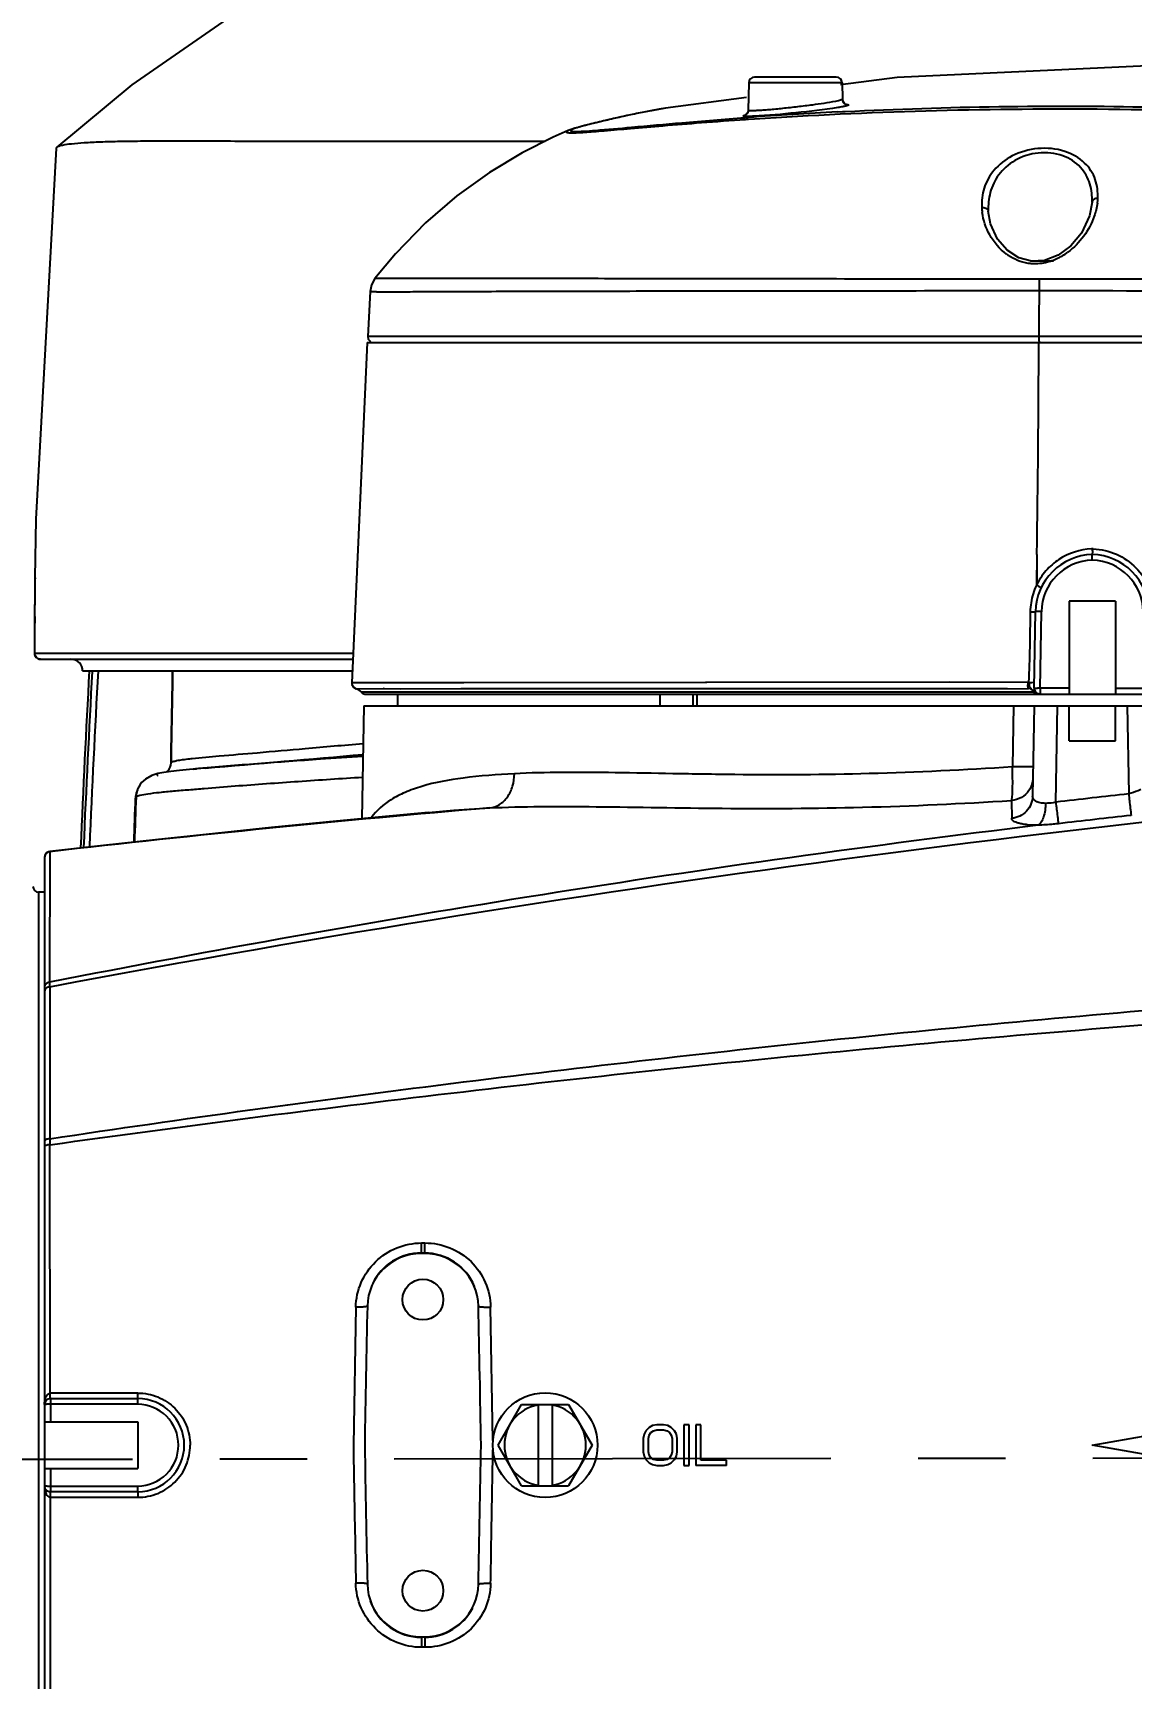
# Model space of a CAD drawing. Header units: millimetres. Extents: x 5828 to 6704, y 123 to 421.
# Drawn here: x 6575.72 to 6580.43, y 235.25 to 242.32 of the extents above; entities that cross this region are included whole.
import ezdxf

# ---------------------------------------------------------------- set-up
doc = ezdxf.new("R2010")
doc.units = ezdxf.units.MM
doc.linetypes.add('CENTER', pattern=[0.6, 0.375, -0.075, 0.075, -0.075])
for name, color, linetype in [('中心线', 7, 'Continuous'), ('外形图', 7, 'Continuous'), ('尺寸标注', 7, 'Continuous'), ('运动范围', 7, 'Continuous')]:
    doc.layers.add(name, color=color, linetype=linetype)
doc.styles.add('微软雅黑', font='msyh.ttc', dxfattribs={"height": 1.5})
doc.dimstyles.new('尺寸标注_1_20比例', dxfattribs={"dimtxt": 1.5, "dimasz": 1.25, "dimexe": 0.5, "dimexo": 0.4, "dimgap": 0.5, "dimtad": 1, "dimdec": 1, "dimlfac": 20, "dimdsep": 46, "dimtxsty": '微软雅黑', "dimcen": 0.09, "dimadec": 0, "dimazin": 0, "dimtp": 0.01, "dimtm": 0.01, "dimtfac": 1, "dimtdec": 1, "dimtofl": 0, "dimtmove": 0, "dimatfit": 3, "dimfxl": 1, "dimtolj": 1, "dimarcsym": 0})

# ---------------------------------------------------------------- blocks, each defined once
blk = doc.blocks.new('*D1116')
at = {"layer": 'Defpoints', "color": 0}
for p in [(6584.311, 246.3126), (6624.6766, 244.0809), (6580.2667, 236.2503), (6631.9232, 236.2503), (6532.269, 236.1435)]:
    blk.add_point(p, dxfattribs=at)
at = {"layer": '尺寸标注', "color": 0, "lineweight": -2}
blk.add_arc((6579.9508, 236.1946), 11.0175, 16.50404, 173.55736, dxfattribs=at)
at = {"layer": '尺寸标注', "color": 0}
for points in [[(6590.3116, 239.2767), (6590.7172, 239.3722), (6590.8009, 238.1077)], [(6568.7949, 237.4424), (6569.2109, 237.4192), (6568.9333, 236.1828)]]:
    blk.add_solid(points, dxfattribs=at)
at = {"layer": '尺寸标注', "color": 0, "insert": (6578.8726, 248.4438), "char_height": 1.5, "attachment_point": 5, "rotation": 5.0307, "style": '微软雅黑'}
blk.add_mtext('\\A1;-\\A1;170%%d', dxfattribs=at)
blk = doc.blocks.new('*D1117')
at = {"layer": 'Defpoints', "color": 0}
for p in [(6580.2667, 236.2503), (6631.9232, 236.2503), (6532.269, 236.1435), (6624.6766, 228.4196), (6574.1823, 226.4549)]:
    blk.add_point(p, dxfattribs=at)
at = {"layer": '尺寸标注', "color": 0, "lineweight": -2}
blk.add_arc((6580.5787, 236.1952), 11.6528, 186.21047, 343.85092, dxfattribs=at)
at = {"layer": '尺寸标注', "color": 0}
for points in [[(6569.2023, 234.946), (6568.7862, 234.9232), (6568.9259, 236.1828)], [(6591.9747, 232.907), (6591.5688, 233.0013), (6592.0545, 234.1718)]]:
    blk.add_solid(points, dxfattribs=at)
at = {"layer": '尺寸标注', "color": 0, "insert": (6579.6801, 225.8605), "char_height": 1.5, "attachment_point": 5, "rotation": 355.0307, "style": '微软雅黑'}
blk.add_mtext('\\A1;+\\A1;170%%d', dxfattribs=at)

msp = doc.modelspace()

# ---------------------------------------------------------------- linework, layer by layer
at = {"layer": '中心线', "linetype": 'CENTER', "ltscale": 5}
msp.add_line((6532.269, 236.1435), (6631.9232, 236.2503), dxfattribs=at)
at = {"layer": '外形图', "color": 7, "linetype": 'Continuous'}
for p, q in [((6578.7912, 242.1007), (6578.7892, 241.9832)), ((6579.1921, 242.1007), (6578.7912, 242.1007)), ((6579.1671, 242.1253), (6578.8162, 242.1253)), ((6579.429, 242.1242), (6579.1852, 242.0918)), ((6579.1921, 242.1007), (6579.1933, 242.0303)), ((6578.7819, 242.0383), (6578.4343, 241.9921)), ((6578.7748, 241.9511), (6578.7886, 241.9521)), ((6578.7765, 241.9436), (6578.7904, 241.9445)), ((6578.7904, 241.9445), (6578.8164, 241.9462)), ((6579.1719, 241.9759), (6579.1944, 241.9771)), ((6579.1944, 241.9771), (6579.2058, 241.9777)), ((6578.016, 241.8955), (6578.0158, 241.8955)), ((6575.8166, 241.82), (6575.8191, 241.8243)), ((6579.82, 241.5492), (6579.82, 241.549)), ((6580.0058, 241.3342), (6579.9513, 241.3489)), ((6580.0996, 241.3353), (6580.0019, 241.3353)), ((6580.062, 241.3377), (6580.0058, 241.3342)), ((6577.1853, 241.2604), (6577.1853, 241.2604)), ((6577.1861, 241.261), (6577.1858, 241.2611)), ((6579.9661, 241.2085), (6580.0039, 241.2085)), ((6580.0039, 241.2085), (6580.0381, 241.2085)), ((6580.0381, 241.2085), (6580.079, 241.2085)), ((6580.079, 241.2085), (6580.1165, 241.2084)), ((6577.1649, 241.2052), (6577.1545, 241.0119)), ((6577.361, 241.0118), (6577.1537, 241.0119)), ((6583.8096, 241.012), (6577.1545, 241.0119)), ((6578.4101, 241.0118), (6577.9749, 241.0119)), ((6577.1523, 240.9853), (6577.0862, 239.5236)), ((6577.1523, 240.9853), (6583.8229, 240.9853)), ((6580.0291, 240.0752), (6580.027, 239.9432)), ((6580.0283, 240.0752), (6580.0278, 239.9432)), ((6575.7271, 239.9753), (6575.7253, 239.9753)), ((6580.1667, 239.8753), (6580.1667, 239.4753)), ((6580.3667, 239.8753), (6580.1667, 239.8753)), ((6580.3667, 239.8753), (6580.3667, 239.4753)), ((6580.0171, 239.5007), (6580.0229, 239.8296)), ((6580.0421, 239.5007), (6580.0479, 239.8296)), ((6575.7247, 239.6509), (6577.092, 239.651)), ((6575.7498, 239.6253), (6577.0908, 239.6253)), ((6575.9303, 239.5753), (6577.0886, 239.5753)), ((6577.0862, 239.5236), (6577.0862, 239.5236)), ((6577.5672, 239.5246), (6577.0938, 239.5239)), ((6579.9932, 239.5263), (6577.2185, 239.5242)), ((6579.6543, 239.5262), (6577.5672, 239.5246)), ((6577.1045, 239.4986), (6577.554, 239.4992)), ((6580.0163, 239.4836), (6577.1289, 239.4836)), ((6577.1477, 239.4753), (6580.4912, 239.4753)), ((6577.2249, 239.5003), (6577.2224, 239.5003)), ((6577.2837, 239.4253), (6577.2837, 239.4753)), ((6577.2973, 239.4989), (6579.9922, 239.5002)), ((6577.554, 239.4992), (6578.8495, 239.4999)), ((6578.4102, 239.4253), (6578.4102, 239.4753)), ((6578.5514, 239.4753), (6578.5517, 239.4253)), ((6578.5702, 239.4253), (6578.5697, 239.4753)), ((6578.8495, 239.4999), (6579.9023, 239.5002)), ((6580.0421, 239.4753), (6580.0305, 239.4781)), ((6580.0421, 239.5007), (6580.0421, 239.4753)), ((6580.1667, 239.5007), (6580.0421, 239.5007)), ((6580.3667, 239.5007), (6580.4912, 239.5007)), ((6577.1382, 239.4253), (6577.1297, 238.9399)), ((6577.1382, 239.4253), (6583.3952, 239.4253)), ((6579.928, 239.4253), (6579.9235, 239.1632)), ((6580.0171, 239.4253), (6580.0103, 239.0373)), ((6580.1099, 239.0115), (6580.1171, 239.4253)), ((6580.1667, 239.2753), (6580.1667, 239.4253)), ((6580.3667, 239.2753), (6580.3667, 239.4253)), ((6580.4163, 239.4253), (6580.4229, 239.0473)), ((6580.1667, 239.2753), (6580.3667, 239.2753)), ((6576.9731, 239.1974), (6576.8064, 239.1857)), ((6577.1344, 239.2081), (6576.9731, 239.1974)), ((6576.2785, 239.1392), (6576.2528, 239.134)), ((6576.4065, 239.1539), (6576.4188, 239.155)), ((6576.4152, 239.1547), (6576.4065, 239.1539)), ((6579.9199, 239.0188), (6579.9207, 238.9421)), ((6577.4154, 238.9666), (6577.524, 238.9765)), ((6577.524, 238.9765), (6577.6785, 238.9869)), ((6575.7667, 238.7752), (6575.7667, 233.7253)), ((6575.7889, 238.7988), (6575.7877, 238.2382)), ((6575.7889, 238.8001), (6575.7889, 238.7988)), ((6575.7412, 238.6248), (6575.7412, 233.8757)), ((6575.7667, 238.6244), (6575.7412, 238.6248)), ((6575.7877, 238.2382), (6575.7883, 238.2178)), ((6575.7887, 238.2178), (6575.7892, 237.5661)), ((6575.791, 236.474), (6575.7898, 237.5401)), ((6577.3863, 237.1185), (6577.4006, 237.1185)), ((6577.3988, 237.0753), (6577.3846, 237.0753)), ((6577.3988, 237.0734), (6577.3846, 237.0734)), ((6577.1036, 236.8427), (6577.0929, 236.2503)), ((6577.6925, 236.2697), (6577.6827, 236.8433)), ((6576.1673, 236.4741), (6575.791, 236.474)), ((6575.7917, 236.4503), (6575.7917, 236.3503)), ((6575.7917, 236.4503), (6576.1667, 236.4503)), ((6576.1667, 236.4257), (6575.7917, 236.4257)), ((6576.1667, 236.4257), (6576.1667, 236.4503)), ((6577.7146, 236.2503), (6577.8156, 236.4253)), ((6577.8156, 236.4253), (6578.0177, 236.4253)), ((6577.8867, 236.4253), (6577.8867, 236.0753)), ((6577.9467, 236.4253), (6577.9467, 236.0753)), ((6578.0177, 236.4253), (6578.1187, 236.2503)), ((6575.7667, 236.3503), (6576.1667, 236.3503)), ((6576.1667, 236.3503), (6576.1667, 236.1503)), ((6578.3781, 236.334), (6578.3636, 236.3266)), ((6578.3964, 236.3378), (6578.3781, 236.334)), ((6578.4255, 236.3378), (6578.3964, 236.3378)), ((6578.4438, 236.334), (6578.4255, 236.3378)), ((6578.4583, 236.3266), (6578.4438, 236.334)), ((6578.513, 236.3378), (6578.513, 236.1628)), ((6578.5349, 236.3378), (6578.513, 236.3378)), ((6578.5349, 236.1628), (6578.5349, 236.3378)), ((6578.5641, 236.3378), (6578.5641, 236.1628)), ((6578.5859, 236.3378), (6578.5641, 236.3378)), ((6578.5859, 236.1851), (6578.5859, 236.3378)), ((6578.3417, 236.2968), (6578.338, 236.2782)), ((6578.338, 236.2782), (6578.338, 236.2223)), ((6578.349, 236.3117), (6578.3417, 236.2968)), ((6578.3636, 236.3266), (6578.349, 236.3117)), ((6578.3599, 236.2782), (6578.3636, 236.2931)), ((6578.3599, 236.2223), (6578.3599, 236.2782)), ((6578.3636, 236.2931), (6578.3708, 236.3043)), ((6578.3708, 236.3043), (6578.3818, 236.3117)), ((6578.3818, 236.3117), (6578.3964, 236.3154)), ((6578.3964, 236.3154), (6578.4255, 236.3154)), ((6578.4255, 236.3154), (6578.4401, 236.3117)), ((6578.4401, 236.3117), (6578.4511, 236.3043)), ((6578.4511, 236.3043), (6578.4583, 236.2931)), ((6578.4729, 236.3117), (6578.4583, 236.3266)), ((6578.4583, 236.2931), (6578.462, 236.2782)), ((6578.462, 236.2782), (6578.462, 236.2223)), ((6578.4802, 236.2968), (6578.4729, 236.3117)), ((6578.4839, 236.2782), (6578.4802, 236.2968)), ((6578.4839, 236.2223), (6578.4839, 236.2782)), ((6577.8156, 236.0753), (6577.7146, 236.2503)), ((6578.1187, 236.2503), (6578.0177, 236.0753)), ((6578.338, 236.2223), (6578.3417, 236.2037)), ((6578.3417, 236.2037), (6578.349, 236.1888)), ((6578.3636, 236.2074), (6578.3599, 236.2223)), ((6578.3708, 236.1963), (6578.3636, 236.2074)), ((6578.3818, 236.1888), (6578.3708, 236.1963)), ((6578.4511, 236.1963), (6578.4401, 236.1888)), ((6578.4583, 236.2074), (6578.4511, 236.1963)), ((6578.462, 236.2223), (6578.4583, 236.2074)), ((6578.4729, 236.1888), (6578.4802, 236.2037)), ((6578.4802, 236.2037), (6578.4839, 236.2223)), ((6575.7667, 236.1503), (6576.1667, 236.1503)), ((6575.7917, 236.1503), (6575.7917, 236.0503)), ((6578.349, 236.1888), (6578.3636, 236.1739)), ((6578.3636, 236.1739), (6578.3781, 236.1665)), ((6578.3781, 236.1665), (6578.3964, 236.1628)), ((6578.3964, 236.1851), (6578.3818, 236.1888)), ((6578.4255, 236.1851), (6578.3964, 236.1851)), ((6578.3964, 236.1628), (6578.4255, 236.1628)), ((6578.4401, 236.1888), (6578.4255, 236.1851)), ((6578.4255, 236.1628), (6578.4438, 236.1665)), ((6578.4438, 236.1665), (6578.4583, 236.1739)), ((6578.4583, 236.1739), (6578.4729, 236.1888)), ((6578.513, 236.1628), (6578.5349, 236.1628)), ((6578.6953, 236.1628), (6578.5641, 236.1628)), ((6578.6953, 236.1851), (6578.5859, 236.1851)), ((6578.6953, 236.1628), (6578.6953, 236.1851)), ((6575.7917, 236.0748), (6576.1667, 236.0748)), ((6576.1667, 236.0503), (6575.7917, 236.0503)), ((6576.1667, 236.0503), (6576.1667, 236.0748)), ((6577.8156, 236.0753), (6578.0177, 236.0753)), ((6575.791, 236.0265), (6576.1673, 236.0264)), ((6577.3846, 235.4271), (6577.3988, 235.4271)), ((6577.3988, 235.4253), (6577.3846, 235.4253)), ((6577.4006, 235.3821), (6577.3863, 235.3821))]:
    msp.add_line(p, q, dxfattribs=at)
for points in [[(6576.9713, 242.63), (6576.5505, 242.3758), (6576.1409, 242.0915), (6575.8191, 241.8243)], [(6581.8021, 242.1237), (6580.6265, 242.1788), (6579.429, 242.1242)], [(6578.4343, 241.9922), (6578.4066, 241.9872), (6578.3766, 241.9817), (6578.3472, 241.9761), (6578.3182, 241.9703), (6578.29, 241.9645), (6578.2627, 241.9587), (6578.2364, 241.953), (6578.211, 241.9472), (6578.186, 241.9414), (6578.1356, 241.9294)], [(6579.2061, 242.0085), (6579.2092, 242.0081), (6579.2087, 242.0083), (6579.2025, 242.0117), (6579.1947, 242.0228), (6579.1933, 242.0302)], [(6578.1356, 241.9294), (6578.1102, 241.9232), (6578.0857, 241.9169), (6578.0634, 241.911), (6578.0442, 241.9054), (6578.0278, 241.9001), (6578.0159, 241.8955)], [(6578.7892, 241.9832), (6578.7871, 241.9738), (6578.7806, 241.9651), (6578.7773, 241.963)], [(6578.0158, 241.8955), (6577.9507, 241.8669), (6577.8183, 241.8004), (6577.6778, 241.7158), (6577.5377, 241.615), (6577.4026, 241.4989), (6577.2733, 241.3662), (6577.1856, 241.2605)], [(6575.8166, 241.82), (6575.7295, 240.2268), (6575.7253, 239.9753)], [(6580.2654, 241.5879), (6580.2546, 241.5292), (6580.2196, 241.4555), (6580.1738, 241.4002)], [(6579.9513, 241.3489), (6579.901, 241.3816), (6579.8596, 241.4295), (6579.8291, 241.4957), (6579.82, 241.5492)], [(6580.1738, 241.4002), (6580.1203, 241.3603), (6580.062, 241.3377)], [(6577.1858, 241.2611), (6577.1704, 241.2326), (6577.165, 241.2053)], [(6577.1546, 241.0118), (6577.1569, 240.9998), (6577.1661, 240.9892)], [(6577.0859, 239.5236), (6577.0865, 239.5175), (6577.0934, 239.5049), (6577.1045, 239.4986)], [(6576.8064, 239.1857), (6576.7328, 239.1804), (6576.6648, 239.1751), (6576.4385, 239.1567)], [(6576.2528, 239.134), (6576.2276, 239.1261), (6576.2, 239.111)], [(6576.3458, 239.1481), (6576.3089, 239.1438), (6576.2785, 239.1392)], [(6576.2956, 239.1459), (6576.2902, 239.1413), (6576.2894, 239.1408)], [(6576.4385, 239.1567), (6576.3895, 239.1524), (6576.3458, 239.1481)], [(6577.4154, 238.9666), (6577.2008, 238.9467), (6576.9756, 238.9252), (6576.7419, 238.9021), (6576.5014, 238.8776), (6576.256, 238.8517), (6576.0071, 238.8245), (6575.7889, 238.8)], [(6575.7889, 238.8001), (6575.7837, 238.7989), (6575.7748, 238.7937), (6575.7688, 238.7853), (6575.7667, 238.7752)]]:
    msp.add_lwpolyline(points, dxfattribs=at)
for centre, radius in [((6577.3917, 236.8753), 0.0875), ((6577.9167, 236.2503), 0.225), ((6577.3917, 235.6253), 0.0875)]:
    msp.add_circle(centre, radius, dxfattribs=at)
for centre, radius, start, end in [((6578.8162, 242.1003), 0.025, 90, 179), ((6579.1671, 242.1003), 0.025, 1, 90), ((6579.2184, 242.0308), 0.0251, 205.56686, 224.05171), ((6578.7642, 241.9837), 0.0251, 302.28187, 333.91505), ((6580.1376, 223.3511), 18.6499, 92.96826, 94.14795), ((6580.0514, 241.579), 0.2598, 183.06519, 187.75636), ((6580.0359, 241.6184), 0.2551, 352.15221, 356.84631), ((6580.0364, 241.5516), 0.2322, 233.62887, 235.70977), ((6579.9912, 241.6018), 0.2852, 301.14757, 306.8107), ((6505.0564, 241.17), 74.9806, 359.163424, 359.858831), ((6580.2733, 239.8254), 0.2736, 91.3763, 92.1766), ((6580.2607, 239.831), 0.268, 87.89212, 88.71032), ((6580.2728, 239.8253), 0.25, 91.40926, 179), ((6580.2728, 239.8257), 0.225, 91.57148, 178.99703), ((6580.2605, 239.8253), 0.25, 1, 88.59123), ((6580.2605, 239.8257), 0.225, 1.00391, 88.43128), ((6580.2784, 239.8236), 0.2785, 154.54515, 170.78982), ((6580.279, 239.8239), 0.2789, 170.87643, 178.98385), ((6575.8802, 239.575), 0.0503, 74.48238, 89.95525), ((6635.8902, 236.2503), 60.0235, 176.825915, 177.551077), ((6635.8902, 236.2503), 60.0109, 176.825837, 177.549174), ((6635.8902, 236.2503), 59.9859, 176.822345, 177.543947), ((6577.0917, 239.4503), 0.05, 41.81031, 75.19039), ((6577.1476, 239.5003), 0.025, 221.81031, 270), ((6579.9917, 239.4753), 0.025, 30.09053, 88.17951), ((6580.035, 239.5003), 0.025, 209.91114, 270.00226), ((6580.0421, 239.5003), 0.025, 179, 242.35824), ((6580.0195, 238.2186), 1.2823, 88.98724, 89.49837), ((6576.5741, 237.5678), 1.6395, 96.08505, 96.4663), ((6577.5777, 225.8753), 13.3302, 94.82683, 94.98769), ((6562.2074, 409.2527), 170.6902, 274.78843, 275.016989), ((6587.7227, 174.8677), 64.4644, 94.343162, 100.668847), ((6576.2595, 239.0305), 0.1001, 126.42919, 177.94411), ((6576.2561, 239.0255), 0.0988, 174.90005, 177.9657), ((6576.2584, 239.0253), 0.101, 157.30313, 174.8644), ((6587.017, 179.9384), 59.4755, 96.365521, 96.66899), ((6583.5644, 170.2577), 68.9808, 94.894769, 96.472151), ((6587.1515, 178.8532), 60.4759, 96.378099, 96.676075), ((6587.0915, 180.7407), 58.598, 96.917156, 101.122357), ((6575.7917, 238.774), 0.025, 96.42506, 180.00128), ((6575.7417, 238.6498), 0.025, 180, 269), ((6577.3845, 236.842), 0.2314, 89.98319, 178.75559), ((6577.3846, 236.8428), 0.2325, 90, 153.8103), ((6577.3988, 236.8428), 0.2325, 22.6148, 90), ((6577.3988, 236.842), 0.2314, 1.23875, 90.01895), ((6737.8604, 233.4484), 160.7432, 178.788494, 179.001248), ((6416.9287, 233.4485), 160.7374, 0.998749, 1.211504), ((6575.7917, 236.4253), 0.025, 90, 180), ((6576.1667, 236.2503), 0.2, 270, 90), ((6576.1667, 236.2507), 0.175, 359.85997, 89.99435), ((6577.9167, 236.2503), 0.175, 99.87089, 260.12911), ((6577.9167, 236.2503), 0.175, 279.87089, 80.12911), ((6576.1667, 236.2498), 0.175, 270.00645, 0.13985), ((6737.7655, 239.0503), 160.6482, 180.99869, 181.211564), ((6417.0178, 239.0503), 160.6482, 358.788436, 359.00131), ((6575.7917, 236.0753), 0.025, 180, 270.00027), ((6577.3845, 235.6585), 0.2314, 181.2393, 270.01988), ((6577.3988, 235.6585), 0.2314, 269.97988, 358.76039), ((6577.3846, 235.6578), 0.2325, 199.59003, 270), ((6577.3988, 235.6578), 0.2325, 270, 332.90339)]:
    msp.add_arc(centre, radius, start, end, dxfattribs=at)
for points, knots in [([(6578.4343, 241.9922), (6578.4138, 241.9886), (6578.3719, 241.981), (6578.3081, 241.9684), (6578.2427, 241.9545), (6578.175, 241.9389), (6578.1092, 241.9228), (6578.0613, 241.9108), (6578.035, 241.9015), (6578.0287, 241.8982), (6578.0261, 241.8958), (6578.0282, 241.8934), (6578.032, 241.8929), (6578.038, 241.8921), (6578.0428, 241.8921), (6578.0457, 241.892)], [0, 0, 0, 0, 0.141703, 0.290884, 0.442772, 0.597653, 0.76473, 0.90257, 0.939153, 0.94923, 0.954546, 0.958706, 0.96706, 0.980741, 1, 1, 1, 1]), ([(6579.1632, 242.0208), (6579.1306, 242.0143), (6579.0764, 242.0069), (6579.0007, 241.9974), (6578.9383, 241.9905), (6578.8886, 241.9857), (6578.8532, 241.9829), (6578.8315, 241.9815), (6578.8144, 241.9807), (6578.8008, 241.9807), (6578.7942, 241.9811), (6578.7892, 241.9821), (6578.7892, 241.9831)], [0, 0, 0, 0, 0.264662, 0.434604, 0.607099, 0.764392, 0.832114, 0.890093, 0.936793, 0.971004, 0.991958, 1, 1, 1, 1]), ([(6579.1733, 241.9942), (6579.1139, 241.9846), (6578.994, 241.9719), (6578.8741, 241.96), (6578.814, 241.9572)], [0, 0, 0, 0, 0.500073, 1, 1, 1, 1]), ([(6578.8164, 241.9462), (6579.306, 241.9787), (6580.0577, 241.9991), (6581.0358, 241.9739), (6581.5229, 241.9469), (6581.7498, 241.9328)], [0, 0, 0, 0, 0.50149, 0.767651, 1, 1, 1, 1]), ([(6579.1933, 242.0303), (6579.1934, 242.0294), (6579.19, 242.0276), (6579.1848, 242.0258), (6579.175, 242.0232), (6579.1675, 242.0217), (6579.1632, 242.0208)], [0, 0, 0, 0, 0.083879, 0.276911, 0.583752, 1, 1, 1, 1]), ([(6579.2012, 241.9992), (6579.1993, 241.9988), (6579.19, 241.9969), (6579.1807, 241.9953), (6579.1733, 241.9942)], [0, 0, 0, 0, 0.212274, 1, 1, 1, 1]), ([(6579.2204, 242.0058), (6579.2204, 242.0052), (6579.2185, 242.0039), (6579.2125, 242.0017), (6579.2061, 242.0002), (6579.2012, 241.9992)], [0, 0, 0, 0, 0.088806, 0.281026, 1, 1, 1, 1]), ([(6579.2058, 241.9777), (6579.6446, 241.9995), (6580.303, 242.0082), (6581.1511, 241.9784), (6581.5596, 241.9539), (6581.7499, 241.9415)], [0, 0, 0, 0, 0.517806, 0.775206, 1, 1, 1, 1]), ([(6579.2091, 242.0086), (6579.2119, 242.0084), (6579.215, 242.008), (6579.2204, 242.0069), (6579.2204, 242.0058)], [0, 0, 0, 0, 0.720466, 1, 1, 1, 1]), ([(6578.0158, 241.8955), (6578.0142, 241.8948), (6578.0116, 241.8935), (6578.0087, 241.892), (6578.007, 241.8898), (6578.009, 241.8879), (6578.0121, 241.8873), (6578.017, 241.8866), (6578.0238, 241.8863), (6578.0367, 241.8861), (6578.0577, 241.8869), (6578.0886, 241.8887), (6578.1269, 241.8915), (6578.1926, 241.8969), (6578.292, 241.9055), (6578.4312, 241.9174), (6578.5957, 241.9307), (6578.7136, 241.9393), (6578.7765, 241.9436)], [0, 0, 0, 0, 0.00658, 0.010859, 0.01318, 0.015314, 0.019305, 0.025602, 0.03431, 0.045471, 0.07518, 0.11474, 0.163999, 0.222664, 0.367195, 0.5466, 0.758505, 1, 1, 1, 1]), ([(6578.0457, 241.892), (6578.0573, 241.8919), (6578.0864, 241.8932), (6578.1669, 241.8991), (6578.3078, 241.9122), (6578.5217, 241.9314), (6578.6843, 241.9445), (6578.7748, 241.9511)], [0, 0, 0, 0, 0.047606, 0.119253, 0.331067, 0.627864, 1, 1, 1, 1]), ([(6578.7672, 241.9588), (6578.7673, 241.96), (6578.7724, 241.9617), (6578.7756, 241.9629), (6578.7784, 241.9637)], [0, 0, 0, 0, 0.288332, 1, 1, 1, 1]), ([(6578.814, 241.9572), (6578.8073, 241.9569), (6578.796, 241.9564), (6578.7805, 241.9563), (6578.7731, 241.9569), (6578.7672, 241.9577), (6578.7672, 241.9588)], [0, 0, 0, 0, 0.425836, 0.737902, 0.928641, 1, 1, 1, 1]), ([(6575.8226, 241.8267), (6575.8293, 241.8304), (6575.8496, 241.8351), (6575.8876, 241.8404), (6575.9417, 241.8446), (6576.0113, 241.848), (6576.0963, 241.8501), (6576.2392, 241.8517), (6576.4534, 241.8513), (6576.751, 241.8504), (6577.0995, 241.8503), (6577.4936, 241.8504), (6577.7709, 241.8505), (6577.9162, 241.8505)], [0, 0, 0, 0, 0.01097, 0.029313, 0.055191, 0.088522, 0.129139, 0.176885, 0.293099, 0.43576, 0.602977, 0.791983, 1, 1, 1, 1]), ([(6580.2906, 241.6042), (6580.2906, 241.6315), (6580.286, 241.6883), (6580.2353, 241.7654), (6580.1449, 241.8154), (6580.0327, 241.8254), (6579.9242, 241.7951), (6579.8423, 241.7324), (6579.7968, 241.6513), (6579.7914, 241.5931), (6579.792, 241.5651)], [0, 0, 0, 0, 0.106763, 0.217007, 0.345851, 0.497182, 0.646863, 0.776394, 0.890517, 1, 1, 1, 1]), ([(6580.2654, 241.5877), (6580.2668, 241.6142), (6580.2615, 241.6686), (6580.2194, 241.7444), (6580.1535, 241.7864), (6580.0883, 241.8011), (6580.0168, 241.8014), (6579.9339, 241.7748), (6579.8616, 241.711), (6579.8239, 241.6318), (6579.8186, 241.576), (6579.82, 241.549)], [0, 0, 0, 0, 0.110126, 0.221777, 0.348563, 0.421229, 0.497473, 0.643825, 0.771685, 0.887262, 1, 1, 1, 1]), ([(6579.792, 241.5651), (6579.7976, 241.5658), (6579.8094, 241.565), (6579.8196, 241.555), (6579.82, 241.5492)], [0, 0, 0, 0, 0.490622, 1, 1, 1, 1]), ([(6580.2886, 241.5835), (6580.286, 241.5647), (6580.2659, 241.4841), (6580.2132, 241.4118), (6580.1621, 241.3735)], [0, 0, 0, 0, 0.229438, 1, 1, 1, 1]), ([(6580.2906, 241.6043), (6580.285, 241.6045), (6580.2738, 241.6028), (6580.2657, 241.5929), (6580.2654, 241.5877)], [0, 0, 0, 0, 0.523255, 1, 1, 1, 1]), ([(6579.8987, 241.3647), (6579.8689, 241.3866), (6579.8215, 241.4422), (6579.7985, 241.5107), (6579.794, 241.544)], [0, 0, 0, 0, 0.524507, 1, 1, 1, 1]), ([(6580.1387, 241.3578), (6580.1338, 241.3548), (6580.1133, 241.3433), (6580.0912, 241.3345), (6580.074, 241.3301)], [0, 0, 0, 0, 0.245225, 1, 1, 1, 1]), ([(6580.008, 241.3236), (6580.0025, 241.324), (6579.9811, 241.3264), (6579.9602, 241.3322), (6579.9453, 241.3383)], [0, 0, 0, 0, 0.255454, 1, 1, 1, 1]), ([(6577.1648, 241.2052), (6577.165, 241.2054), (6577.1663, 241.205), (6577.1687, 241.2052), (6577.1729, 241.2048), (6577.1816, 241.2044), (6577.1966, 241.2037), (6577.2195, 241.2034), (6577.2488, 241.2034), (6577.2845, 241.2036), (6577.3265, 241.2038), (6577.3948, 241.2043), (6577.4954, 241.2048), (6577.6335, 241.2052), (6577.794, 241.2055), (6577.9755, 241.2059), (6578.1764, 241.2065), (6578.4781, 241.2072), (6578.8898, 241.2076), (6579.4152, 241.2081), (6579.7793, 241.2084), (6579.9661, 241.2085)], [0, 0, 0, 0, 0.000337, 0.001246, 0.002725, 0.004777, 0.010614, 0.018782, 0.02926, 0.042012, 0.057002, 0.074213, 0.115208, 0.164664, 0.222124, 0.287083, 0.358995, 0.437264, 0.610177, 0.799882, 1, 1, 1, 1]), ([(6580.0394, 241.258), (6579.8502, 241.2579), (6579.4811, 241.2579), (6578.9477, 241.2586), (6578.4605, 241.2593), (6578.0912, 241.2598), (6577.8314, 241.2603), (6577.6674, 241.2605), (6577.5259, 241.2605), (6577.4082, 241.2602), (6577.3256, 241.2599), (6577.2723, 241.26), (6577.2423, 241.2603), (6577.219, 241.2604), (6577.2019, 241.2609), (6577.1916, 241.2602), (6577.1866, 241.2609), (6577.1853, 241.2604)], [0, 0, 0, 0, 0.198874, 0.387959, 0.560637, 0.710987, 0.776128, 0.833729, 0.883409, 0.924819, 0.957444, 0.970289, 0.980778, 0.988958, 0.994885, 0.998599, 1, 1, 1, 1]), ([(6580.0394, 241.258), (6580.0392, 241.2542), (6580.0385, 241.2377), (6580.0382, 241.2212), (6580.0381, 241.2085)], [0, 0, 0, 0, 0.230533, 1, 1, 1, 1]), ([(6583.435, 241.26), (6583.4129, 241.2603), (6583.3789, 241.262), (6583.325, 241.2612), (6583.2134, 241.2606), (6582.9817, 241.2611), (6582.5932, 241.2602), (6582.073, 241.2594), (6581.2069, 241.2586), (6580.5175, 241.2574), (6580.0394, 241.258)], [0, 0, 0, 0, 0.019519, 0.030072, 0.047612, 0.118115, 0.234771, 0.390866, 0.577641, 1, 1, 1, 1]), ([(6580.1165, 241.2084), (6580.434, 241.2082), (6580.9025, 241.2074), (6581.5121, 241.2073), (6581.9318, 241.2062), (6582.3116, 241.2049), (6582.6424, 241.2043), (6582.9162, 241.2039), (6583.0788, 241.2023), (6583.1494, 241.2022)], [0, 0, 0, 0, 0.314065, 0.463447, 0.602927, 0.729197, 0.839158, 0.930133, 1, 1, 1, 1]), ([(6580.037, 241.0119), (6580.037, 241.0086), (6580.0371, 241.0025), (6580.0372, 240.9937), (6580.0382, 240.9893), (6580.0381, 240.9853), (6580.0388, 240.9853)], [0, 0, 0, 0, 0.374434, 0.698595, 0.917891, 1, 1, 1, 1]), ([(6580.2629, 240.0988), (6580.2141, 240.0969), (6580.1396, 240.0728), (6580.065, 240.0075), (6580.0378, 239.9654), (6580.027, 239.9432)], [0, 0, 0, 0, 0.497642, 0.748803, 1, 1, 1, 1]), ([(6580.2668, 240.0989), (6580.2668, 240.0958), (6580.2668, 240.0903), (6580.2669, 240.0836), (6580.2667, 240.0794), (6580.2669, 240.0771), (6580.2665, 240.0761), (6580.2668, 240.0752), (6580.2667, 240.0752)], [0, 0, 0, 0, 0.386016, 0.710141, 0.83331, 0.924497, 0.980755, 1, 1, 1, 1]), ([(6580.2706, 240.0988), (6580.3046, 240.0975), (6580.3728, 240.0819), (6580.4586, 240.0225), (6580.517, 239.9359), (6580.5322, 239.8677), (6580.5334, 239.8337)], [0, 0, 0, 0, 0.249954, 0.499914, 0.7499, 1, 1, 1, 1]), ([(6580.2667, 240.0506), (6580.2667, 240.0538), (6580.2667, 240.0595), (6580.2666, 240.0664), (6580.2667, 240.0707), (6580.2665, 240.0732), (6580.2669, 240.0742), (6580.2665, 240.0752), (6580.2667, 240.0752)], [0, 0, 0, 0, 0.383501, 0.70822, 0.832093, 0.923924, 0.980615, 1, 1, 1, 1]), ([(6575.7257, 239.9753), (6575.7254, 239.9482), (6575.7238, 239.8805), (6575.7247, 239.7722), (6575.7235, 239.6909), (6575.7234, 239.6503)], [0, 0, 0, 0, 0.250004, 0.624999, 1, 1, 1, 1]), ([(6575.7248, 239.6503), (6575.7249, 239.6774), (6575.7259, 239.7451), (6575.725, 239.8534), (6575.7267, 239.9347), (6575.7271, 239.9753)], [0, 0, 0, 0, 0.250001, 0.625002, 1, 1, 1, 1]), ([(6580.027, 239.9433), (6580.0297, 239.9421), (6580.0346, 239.9397), (6580.0402, 239.9372), (6580.044, 239.9352), (6580.0457, 239.9348), (6580.0473, 239.9332), (6580.0476, 239.9337)], [0, 0, 0, 0, 0.389011, 0.712616, 0.834984, 0.925366, 1, 1, 1, 1]), ([(6580, 239.8289), (6580.003, 239.8288), (6580.0082, 239.8289), (6580.0159, 239.8287), (6580.0194, 239.8295), (6580.0229, 239.829), (6580.0229, 239.8296)], [0, 0, 0, 0, 0.387424, 0.710249, 0.923309, 1, 1, 1, 1]), ([(6580.0479, 239.8296), (6580.0447, 239.8297), (6580.0388, 239.8298), (6580.0318, 239.8299), (6580.0274, 239.8298), (6580.0249, 239.8299), (6580.0239, 239.8296), (6580.0229, 239.8298), (6580.0229, 239.8296)], [0, 0, 0, 0, 0.381877, 0.706627, 0.830957, 0.923205, 0.980239, 1, 1, 1, 1]), ([(6575.7234, 239.6503), (6575.7233, 239.6439), (6575.7287, 239.6306), (6575.742, 239.6253), (6575.7484, 239.6253)], [0, 0, 0, 0, 0.500052, 1, 1, 1, 1]), ([(6575.7498, 239.6253), (6575.7434, 239.6251), (6575.7302, 239.6307), (6575.7247, 239.6439), (6575.7248, 239.6503)], [0, 0, 0, 0, 0.500121, 1, 1, 1, 1]), ([(6577.0938, 239.5239), (6577.0927, 239.5238), (6577.0915, 239.5237), (6577.0856, 239.5239), (6577.0868, 239.5236)], [0, 0, 0, 0, 0.473418, 1, 1, 1, 1]), ([(6579.9925, 239.5003), (6579.991, 239.5005), (6579.9902, 239.5071), (6579.9898, 239.511), (6579.99, 239.5144)], [0, 0, 0, 0, 0.303026, 1, 1, 1, 1]), ([(6579.9932, 239.5261), (6579.9953, 239.526), (6580.0023, 239.526), (6580.0093, 239.526), (6580.0142, 239.5262)], [0, 0, 0, 0, 0.298663, 1, 1, 1, 1]), ([(6579.9932, 239.5262), (6579.9958, 239.5204), (6579.9937, 239.5064), (6580.0047, 239.4985), (6580.0086, 239.4942)], [0, 0, 0, 0, 0.524064, 1, 1, 1, 1]), ([(6580.0141, 239.4905), (6580.0139, 239.4899), (6580.0136, 239.489), (6580.0133, 239.4881), (6580.0133, 239.4878)], [0, 0, 0, 0, 0.619928, 1, 1, 1, 1]), ([(6580.0171, 239.5007), (6580.0171, 239.501), (6580.0191, 239.5005), (6580.0211, 239.5011), (6580.0256, 239.5008), (6580.0288, 239.5009), (6580.0307, 239.5009)], [0, 0, 0, 0, 0.069638, 0.270088, 0.587985, 1, 1, 1, 1]), ([(6577.1342, 239.2623), (6577.0516, 239.2551), (6576.9002, 239.2418), (6576.6946, 239.2239), (6576.5325, 239.2099), (6576.4392, 239.2022), (6576.4003, 239.198)], [0, 0, 0, 0, 0.337521, 0.618895, 0.840598, 1, 1, 1, 1]), ([(6576.3894, 239.1968), (6576.3789, 239.1956), (6576.3604, 239.1933), (6576.3363, 239.1895), (6576.3204, 239.1855), (6576.312, 239.1824), (6576.3099, 239.1801)], [0, 0, 0, 0, 0.39032, 0.686174, 0.888169, 1, 1, 1, 1]), ([(6577.1341, 239.208), (6577.0728, 239.204), (6576.8329, 239.1882), (6576.5931, 239.1704), (6576.4147, 239.1547)], [0, 0, 0, 0, 0.255264, 1, 1, 1, 1]), ([(6579.9235, 239.1632), (6579.7187, 239.1495), (6579.3216, 239.1299), (6578.8351, 239.1276), (6578.4712, 239.1337), (6578.2238, 239.1386), (6577.9969, 239.1404), (6577.8527, 239.1372), (6577.7845, 239.1337)], [0, 0, 0, 0, 0.287729, 0.557322, 0.68188, 0.797923, 0.90432, 1, 1, 1, 1]), ([(6579.9199, 239.0188), (6579.9207, 239.021), (6579.9218, 239.027), (6579.9236, 239.0437), (6579.9247, 239.073), (6579.9248, 239.1152), (6579.9241, 239.1466), (6579.9235, 239.1632)], [0, 0, 0, 0, 0.048349, 0.124291, 0.350678, 0.654126, 1, 1, 1, 1]), ([(6580.0125, 239.1632), (6580.0125, 239.1631), (6580.0117, 239.1631), (6580.0107, 239.1629), (6580.0085, 239.1629), (6580.0057, 239.1628), (6580.002, 239.1627), (6579.9957, 239.1627), (6579.9862, 239.1626), (6579.973, 239.1627), (6579.9578, 239.1628), (6579.941, 239.163), (6579.9294, 239.1631), (6579.9235, 239.1632)], [0, 0, 0, 0, 0.004966, 0.019062, 0.042271, 0.074461, 0.11543, 0.164773, 0.286797, 0.436653, 0.609498, 0.799754, 1, 1, 1, 1]), ([(6577.1325, 239.1178), (6577.0405, 239.112), (6576.903, 239.1028), (6576.7205, 239.0901), (6576.5857, 239.08), (6576.4745, 239.071), (6576.3865, 239.0638), (6576.3222, 239.0584), (6576.2634, 239.0528), (6576.2149, 239.0476), (6576.1818, 239.0416), (6576.1643, 239.0375), (6576.1595, 239.034)], [0, 0, 0, 0, 0.282913, 0.422941, 0.561529, 0.697662, 0.76527, 0.832538, 0.895651, 0.946862, 0.981574, 1, 1, 1, 1]), ([(6577.7845, 239.1337), (6577.711, 239.1299), (6577.5773, 239.1206), (6577.4197, 239.0923), (6577.3171, 239.0561), (6577.2397, 239.0168), (6577.1917, 238.9755), (6577.1693, 238.9441)], [0, 0, 0, 0, 0.333565, 0.606951, 0.72231, 0.824985, 1, 1, 1, 1]), ([(6577.6785, 238.9869), (6577.6931, 238.9885), (6577.7229, 238.9992), (6577.7576, 239.0334), (6577.7797, 239.0802), (6577.7846, 239.1156), (6577.7845, 239.1337)], [0, 0, 0, 0, 0.223658, 0.463716, 0.724543, 1, 1, 1, 1]), ([(6577.6785, 238.9869), (6577.7507, 238.9905), (6577.9031, 238.994), (6578.2358, 238.992), (6578.697, 238.9824), (6579.2922, 238.986), (6579.7066, 239.0054), (6579.9199, 239.0188)], [0, 0, 0, 0, 0.09672, 0.203799, 0.445169, 0.713965, 1, 1, 1, 1]), ([(6579.9945, 239.0616), (6579.9862, 239.0496), (6579.9637, 239.0289), (6579.9346, 239.02), (6579.9199, 239.0188)], [0, 0, 0, 0, 0.498347, 1, 1, 1, 1]), ([(6580.0103, 239.0373), (6580.0101, 239.0256), (6580.0053, 239.002), (6579.9856, 238.9716), (6579.9562, 238.95), (6579.9326, 238.9434), (6579.9207, 238.9422)], [0, 0, 0, 0, 0.247204, 0.495908, 0.747001, 1, 1, 1, 1]), ([(6580.0662, 239.0065), (6580.0582, 239.0064), (6580.0436, 239.0075), (6580.0251, 239.0137), (6580.0129, 239.024), (6580.0103, 239.0332), (6580.0103, 239.0373)], [0, 0, 0, 0, 0.344375, 0.615988, 0.823083, 1, 1, 1, 1]), ([(6580.4751, 239.0663), (6580.4712, 239.0645), (6580.4544, 239.0566), (6580.4368, 239.0501), (6580.4229, 239.0473)], [0, 0, 0, 0, 0.235355, 1, 1, 1, 1]), ([(6580.4229, 239.0473), (6580.424, 239.0373), (6580.4274, 239.0064), (6580.4309, 238.9756), (6580.4333, 238.9548)], [0, 0, 0, 0, 0.324204, 1, 1, 1, 1]), ([(6580.0662, 239.0065), (6580.066, 238.9864), (6580.0624, 238.958), (6580.0487, 238.9266), (6580.0392, 238.9155), (6580.0341, 238.9123)], [0, 0, 0, 0, 0.587071, 0.821283, 1, 1, 1, 1]), ([(6580.1099, 239.0115), (6580.1062, 239.0106), (6580.0918, 239.0075), (6580.0771, 239.0066), (6580.0662, 239.0065)], [0, 0, 0, 0, 0.258197, 1, 1, 1, 1]), ([(6580.1099, 239.0115), (6580.111, 239.0015), (6580.1147, 238.9707), (6580.1183, 238.9398), (6580.1208, 238.919)], [0, 0, 0, 0, 0.324448, 1, 1, 1, 1]), ([(6580.0341, 238.9123), (6580.0185, 238.9123), (6579.9962, 238.9131), (6579.9686, 238.9167), (6579.9521, 238.9202), (6579.9388, 238.9245), (6579.9273, 238.93), (6579.9207, 238.9374), (6579.9207, 238.9422)], [0, 0, 0, 0, 0.382199, 0.543564, 0.681694, 0.795178, 0.883874, 1, 1, 1, 1]), ([(6580.1208, 238.919), (6580.1135, 238.9182), (6580.0847, 238.9151), (6580.0557, 238.9133), (6580.0341, 238.9123)], [0, 0, 0, 0, 0.252979, 1, 1, 1, 1]), ([(6575.7892, 237.5661), (6576.3624, 237.6524), (6577.511, 237.8096), (6579.2387, 238.0069), (6580.9702, 238.1633), (6582.1267, 238.2399), (6582.7051, 238.2719)], [0, 0, 0, 0, 0.250048, 0.500081, 0.750075, 1, 1, 1, 1]), ([(6575.7877, 238.2382), (6575.7822, 238.2374), (6575.7717, 238.233), (6575.7667, 238.2223), (6575.7667, 238.2173)], [0, 0, 0, 0, 0.527128, 1, 1, 1, 1]), ([(6575.7883, 238.2178), (6575.7864, 238.2176), (6575.7795, 238.2164), (6575.7727, 238.2127), (6575.7697, 238.2086)], [0, 0, 0, 0, 0.273421, 1, 1, 1, 1]), ([(6575.7898, 237.5401), (6576.3629, 237.6205), (6577.5111, 237.768), (6579.2374, 237.9531), (6580.9673, 238.0986), (6582.1225, 238.1673), (6582.7003, 238.1949)], [0, 0, 0, 0, 0.250047, 0.500082, 0.750077, 1, 1, 1, 1]), ([(6575.7892, 237.5661), (6575.7862, 237.566), (6575.7807, 237.5652), (6575.7724, 237.5626), (6575.7667, 237.5577), (6575.7667, 237.5543)], [0, 0, 0, 0, 0.329402, 0.617608, 1, 1, 1, 1]), ([(6575.7898, 237.5401), (6575.7842, 237.54), (6575.7767, 237.5391), (6575.7689, 237.5362), (6575.7667, 237.5336), (6575.7667, 237.5325)], [0, 0, 0, 0, 0.654811, 0.871041, 1, 1, 1, 1]), ([(6575.7887, 237.5661), (6575.7889, 237.564), (6575.7897, 237.5554), (6575.7896, 237.5467), (6575.7898, 237.5401)], [0, 0, 0, 0, 0.241721, 1, 1, 1, 1]), ([(6577.1036, 236.8427), (6577.1043, 236.8789), (6577.1201, 236.9517), (6577.1835, 237.0431), (6577.2767, 237.1041), (6577.3501, 237.1184), (6577.3863, 237.1185)], [0, 0, 0, 0, 0.249349, 0.499112, 0.749479, 1, 1, 1, 1]), ([(6577.3857, 237.0872), (6577.3858, 237.0894), (6577.3862, 237.0998), (6577.3863, 237.1102), (6577.3863, 237.1185)], [0, 0, 0, 0, 0.20804, 1, 1, 1, 1]), ([(6577.3988, 237.0753), (6577.3991, 237.0753), (6577.3991, 237.0769), (6577.3996, 237.0788), (6577.3997, 237.0829), (6577.4, 237.088), (6577.4002, 237.0944), (6577.4005, 237.1047), (6577.4006, 237.1128), (6577.4006, 237.1185)], [0, 0, 0, 0, 0.019988, 0.075335, 0.165208, 0.286634, 0.435929, 0.60846, 1, 1, 1, 1]), ([(6577.4006, 237.1185), (6577.4369, 237.1186), (6577.5101, 237.1044), (6577.6032, 237.0436), (6577.6664, 236.9522), (6577.6821, 236.8794), (6577.6827, 236.8433)], [0, 0, 0, 0, 0.250658, 0.500599, 0.750224, 1, 1, 1, 1]), ([(6577.3846, 237.0753), (6577.3848, 237.0753), (6577.3849, 237.0768), (6577.3853, 237.0786), (6577.3855, 237.0826), (6577.3857, 237.0855), (6577.3857, 237.0872)], [0, 0, 0, 0, 0.069803, 0.262707, 0.576119, 1, 1, 1, 1]), ([(6577.1521, 236.8468), (6577.1521, 236.8464), (6577.1506, 236.8455), (6577.148, 236.8449), (6577.1434, 236.8441), (6577.1348, 236.8433), (6577.1213, 236.8427), (6577.1098, 236.8426), (6577.1036, 236.8427)], [0, 0, 0, 0, 0.026894, 0.085485, 0.177563, 0.300284, 0.620321, 1, 1, 1, 1]), ([(6577.1532, 236.847), (6577.1529, 236.847), (6577.1527, 236.8469), (6577.1521, 236.8469), (6577.1521, 236.8468)], [0, 0, 0, 0, 0.740496, 1, 1, 1, 1]), ([(6577.6313, 236.8468), (6577.6313, 236.8464), (6577.633, 236.8456), (6577.6357, 236.845), (6577.6406, 236.8444), (6577.6498, 236.8436), (6577.6641, 236.8431), (6577.6762, 236.8432), (6577.6827, 236.8433)], [0, 0, 0, 0, 0.025616, 0.084517, 0.177678, 0.30176, 0.623501, 1, 1, 1, 1]), ([(6575.7751, 236.4617), (6575.7767, 236.4647), (6575.7808, 236.4703), (6575.7875, 236.4738), (6575.791, 236.474)], [0, 0, 0, 0, 0.491517, 1, 1, 1, 1]), ([(6575.7917, 236.4503), (6575.7915, 236.4502), (6575.7918, 236.4512), (6575.7915, 236.4522), (6575.7916, 236.4545), (6575.7914, 236.4573), (6575.7914, 236.4609), (6575.7912, 236.4665), (6575.7911, 236.4709), (6575.791, 236.474)], [0, 0, 0, 0, 0.019132, 0.075272, 0.166458, 0.289712, 0.440497, 0.613959, 1, 1, 1, 1]), ([(6576.1667, 236.4503), (6576.1668, 236.4503), (6576.1667, 236.4512), (6576.167, 236.4522), (6576.167, 236.4546), (6576.1672, 236.4587), (6576.1673, 236.4654), (6576.1673, 236.4711), (6576.1673, 236.4741)], [0, 0, 0, 0, 0.019731, 0.075973, 0.167165, 0.290343, 0.614493, 1, 1, 1, 1]), ([(6576.1673, 236.4741), (6576.1965, 236.4741), (6576.2556, 236.4626), (6576.3303, 236.4129), (6576.3805, 236.3385), (6576.3923, 236.2795), (6576.3923, 236.2503)], [0, 0, 0, 0, 0.250094, 0.499976, 0.749984, 1, 1, 1, 1]), ([(6575.7667, 236.4253), (6575.7667, 236.4347), (6575.7684, 236.4474), (6575.7735, 236.459), (6575.7751, 236.4617)], [0, 0, 0, 0, 0.746649, 1, 1, 1, 1]), ([(6575.7917, 236.4257), (6575.7885, 236.4257), (6575.7839, 236.4257), (6575.778, 236.4256), (6575.7742, 236.4256), (6575.7712, 236.4255), (6575.7687, 236.4255), (6575.7677, 236.4252), (6575.7667, 236.4254), (6575.7667, 236.4253)], [0, 0, 0, 0, 0.382497, 0.555374, 0.706783, 0.831031, 0.923526, 0.98044, 1, 1, 1, 1]), ([(6576.1673, 236.0264), (6576.1965, 236.0267), (6576.2555, 236.0378), (6576.318, 236.0794), (6576.3553, 236.1248), (6576.3767, 236.1637), (6576.389, 236.2063), (6576.3917, 236.2356), (6576.3923, 236.2503)], [0, 0, 0, 0, 0.249389, 0.498673, 0.623914, 0.749339, 0.874496, 1, 1, 1, 1]), ([(6577.0929, 236.2503), (6577.0938, 236.2008), (6577.0973, 236.0033), (6577.1009, 235.8059), (6577.1036, 235.6578)], [0, 0, 0, 0, 0.250385, 1, 1, 1, 1]), ([(6577.6827, 235.6573), (6577.6835, 235.705), (6577.6867, 235.8962), (6577.69, 236.0873), (6577.6925, 236.2308)], [0, 0, 0, 0, 0.249571, 1, 1, 1, 1]), ([(6575.7667, 236.0753), (6575.7667, 236.0751), (6575.7677, 236.0753), (6575.7687, 236.075), (6575.7712, 236.0751), (6575.7742, 236.0749), (6575.778, 236.0749), (6575.7839, 236.0748), (6575.7885, 236.0748), (6575.7917, 236.0748)], [0, 0, 0, 0, 0.01956, 0.076474, 0.168969, 0.293217, 0.444626, 0.617503, 1, 1, 1, 1]), ([(6575.7667, 236.0753), (6575.7667, 236.0663), (6575.7682, 236.0541), (6575.7728, 236.043), (6575.7742, 236.0403)], [0, 0, 0, 0, 0.747324, 1, 1, 1, 1]), ([(6575.7917, 236.0503), (6575.7915, 236.0503), (6575.7918, 236.0493), (6575.7915, 236.0484), (6575.7916, 236.046), (6575.7914, 236.0432), (6575.7914, 236.0396), (6575.7912, 236.034), (6575.7911, 236.0296), (6575.791, 236.0265)], [0, 0, 0, 0, 0.01914, 0.075289, 0.166476, 0.289729, 0.44051, 0.613968, 1, 1, 1, 1]), ([(6576.1667, 236.0503), (6576.1668, 236.0503), (6576.1667, 236.0493), (6576.167, 236.0483), (6576.167, 236.046), (6576.1672, 236.0418), (6576.1673, 236.0351), (6576.1673, 236.0295), (6576.1673, 236.0264)], [0, 0, 0, 0, 0.019732, 0.075975, 0.167169, 0.290347, 0.614495, 1, 1, 1, 1]), ([(6575.7742, 236.0403), (6575.7759, 236.0371), (6575.78, 236.0306), (6575.7872, 236.027), (6575.791, 236.0265)], [0, 0, 0, 0, 0.491538, 1, 1, 1, 1]), ([(6575.791, 236.0265), (6575.791, 235.9364), (6575.7908, 235.581), (6575.7903, 235.2256), (6575.7898, 234.9604)], [0, 0, 0, 0, 0.253771, 1, 1, 1, 1]), ([(6577.1521, 235.6537), (6577.1521, 235.6542), (6577.1506, 235.655), (6577.148, 235.6556), (6577.1434, 235.6564), (6577.1348, 235.6572), (6577.1213, 235.6579), (6577.1098, 235.6579), (6577.1036, 235.6578)], [0, 0, 0, 0, 0.026903, 0.085502, 0.177585, 0.300307, 0.620336, 1, 1, 1, 1]), ([(6577.3863, 235.3821), (6577.35, 235.3821), (6577.2767, 235.3964), (6577.1836, 235.4575), (6577.12, 235.5489), (6577.1043, 235.6217), (6577.1036, 235.6578)], [0, 0, 0, 0, 0.250654, 0.500949, 0.75072, 1, 1, 1, 1]), ([(6577.6827, 235.6573), (6577.6821, 235.6211), (6577.6665, 235.5483), (6577.6032, 235.4569), (6577.5101, 235.3961), (6577.4369, 235.382), (6577.4006, 235.3821)], [0, 0, 0, 0, 0.249881, 0.499425, 0.749402, 1, 1, 1, 1]), ([(6577.6302, 235.6535), (6577.6304, 235.6536), (6577.6307, 235.6536), (6577.6313, 235.6536), (6577.6313, 235.6537)], [0, 0, 0, 0, 0.740688, 1, 1, 1, 1]), ([(6577.6313, 235.6537), (6577.6313, 235.6542), (6577.633, 235.6549), (6577.6357, 235.6555), (6577.6406, 235.6562), (6577.6498, 235.6569), (6577.6641, 235.6574), (6577.6762, 235.6574), (6577.6827, 235.6573)], [0, 0, 0, 0, 0.025601, 0.084489, 0.177641, 0.301723, 0.623476, 1, 1, 1, 1]), ([(6577.3846, 235.4253), (6577.3848, 235.4253), (6577.3849, 235.4237), (6577.3853, 235.4219), (6577.3855, 235.4179), (6577.3857, 235.415), (6577.3857, 235.4133)], [0, 0, 0, 0, 0.069806, 0.262713, 0.576124, 1, 1, 1, 1]), ([(6577.3988, 235.4253), (6577.3991, 235.4253), (6577.3991, 235.4237), (6577.3996, 235.4218), (6577.3997, 235.4177), (6577.4, 235.4126), (6577.4002, 235.4061), (6577.4005, 235.3959), (6577.4006, 235.3877), (6577.4006, 235.3821)], [0, 0, 0, 0, 0.019988, 0.075335, 0.165208, 0.286636, 0.435932, 0.608463, 1, 1, 1, 1]), ([(6577.3857, 235.4133), (6577.3858, 235.4112), (6577.3862, 235.4008), (6577.3863, 235.3903), (6577.3863, 235.3821)], [0, 0, 0, 0, 0.208047, 1, 1, 1, 1])]:
    msp.add_open_spline(points, degree=3, knots=knots, dxfattribs=at)
for points in [[(6579.1933, 242.0303), (6579.1934, 242.0267), (6579.1942, 242.0231), (6579.1958, 242.02)], [(6579.2004, 242.0133), (6579.2023, 242.0113), (6579.2047, 242.0096), (6579.2072, 242.0083)], [(6579.2072, 242.0083), (6579.2113, 242.0063), (6579.216, 242.0054), (6579.2204, 242.0058)], [(6578.7775, 241.9625), (6578.7745, 241.9605), (6578.7709, 241.9593), (6578.7672, 241.9588)], [(6578.7892, 241.9832), (6578.7891, 241.9795), (6578.7882, 241.9759), (6578.7867, 241.9726)], [(6575.8191, 241.8243), (6575.8201, 241.8252), (6575.8213, 241.826), (6575.8226, 241.8267)], [(6579.9453, 241.3383), (6579.9314, 241.344), (6579.918, 241.3513), (6579.9056, 241.3598)], [(6580.074, 241.3301), (6580.0526, 241.3245), (6580.0301, 241.3222), (6580.008, 241.3236)], [(6580.0381, 241.2085), (6580.0377, 241.143), (6580.0374, 241.0774), (6580.037, 241.0119)], [(6580.0001, 239.8288), (6579.9984, 239.728), (6579.9977, 239.6271), (6579.9932, 239.5263)], [(6575.9167, 239.6096), (6575.9076, 239.6192), (6575.8935, 239.6253), (6575.8803, 239.6253)], [(6575.9303, 239.5753), (6575.9303, 239.5876), (6575.9251, 239.6006), (6575.9167, 239.6096)], [(6576.3168, 239.5753), (6576.3146, 239.4436), (6576.3122, 239.3119), (6576.3099, 239.1801)], [(6576.3099, 239.1801), (6576.3122, 239.3119), (6576.3146, 239.4436), (6576.3168, 239.5753)], [(6579.99, 239.5144), (6579.9904, 239.5184), (6579.9913, 239.5226), (6579.9932, 239.5262)], [(6580.0086, 239.4942), (6580.0104, 239.4922), (6580.012, 239.4901), (6580.0133, 239.4878)], [(6580.0158, 239.4954), (6580.0152, 239.4938), (6580.0147, 239.4921), (6580.0141, 239.4905)], [(6576.2956, 239.1459), (6576.3043, 239.1547), (6576.3097, 239.1678), (6576.3099, 239.1801)], [(6576.2543, 239.1259), (6576.2523, 239.1258), (6576.2504, 239.1253), (6576.2484, 239.1251)], [(6580.0117, 239.1151), (6580.0114, 239.0964), (6580.0051, 239.077), (6579.9945, 239.0616)], [(6576.151, 238.8402), (6576.1532, 238.9032), (6576.1552, 238.9661), (6576.1575, 239.029)], [(6576.1595, 239.0341), (6576.1571, 238.9695), (6576.155, 238.905), (6576.1528, 238.8404)], [(6575.7697, 238.2086), (6575.7679, 238.2063), (6575.7667, 238.2032), (6575.7667, 238.2002)]]:
    msp.add_open_spline(points, degree=3, dxfattribs=at)
at = {"layer": '运动范围'}
for p, q in [((6580.2667, 236.2503), (6624.6766, 244.0809)), ((6624.6766, 228.4196), (6580.2667, 236.2503))]:
    msp.add_line(p, q, dxfattribs=at)
msp.add_arc((6580.2667, 236.2503), 45.095, 10, 350, dxfattribs=at)

# ---------------------------------------------------------------- dimensions: what is measured, and where the dimension line sits
at = {"layer": '尺寸标注'}
for base, line2, text, picture, middle in [((6584.311, 246.3126), ((6580.2667, 236.2503), (6624.6766, 244.0809)), '\\A1;-<>', '*D1116', (6578.8726, 248.4438)), ((6574.1823, 226.4549), ((6624.6766, 228.4196), (6580.2667, 236.2503)), '\\A1;+<>', '*D1117', (6579.6801, 225.8605))]:
    dim = msp.add_angular_dim_2l(base=base, line1=((6532.269, 236.1435), (6631.9232, 236.2503)), line2=line2, text=text, dimstyle='尺寸标注_1_20比例', override={"dimtxsty": '微软雅黑'}, dxfattribs=at)
    dim.commit()
    dim.dimension.update_dxf_attribs({"geometry": picture, "text_midpoint": middle})

doc.saveas('drawing.dxf')
